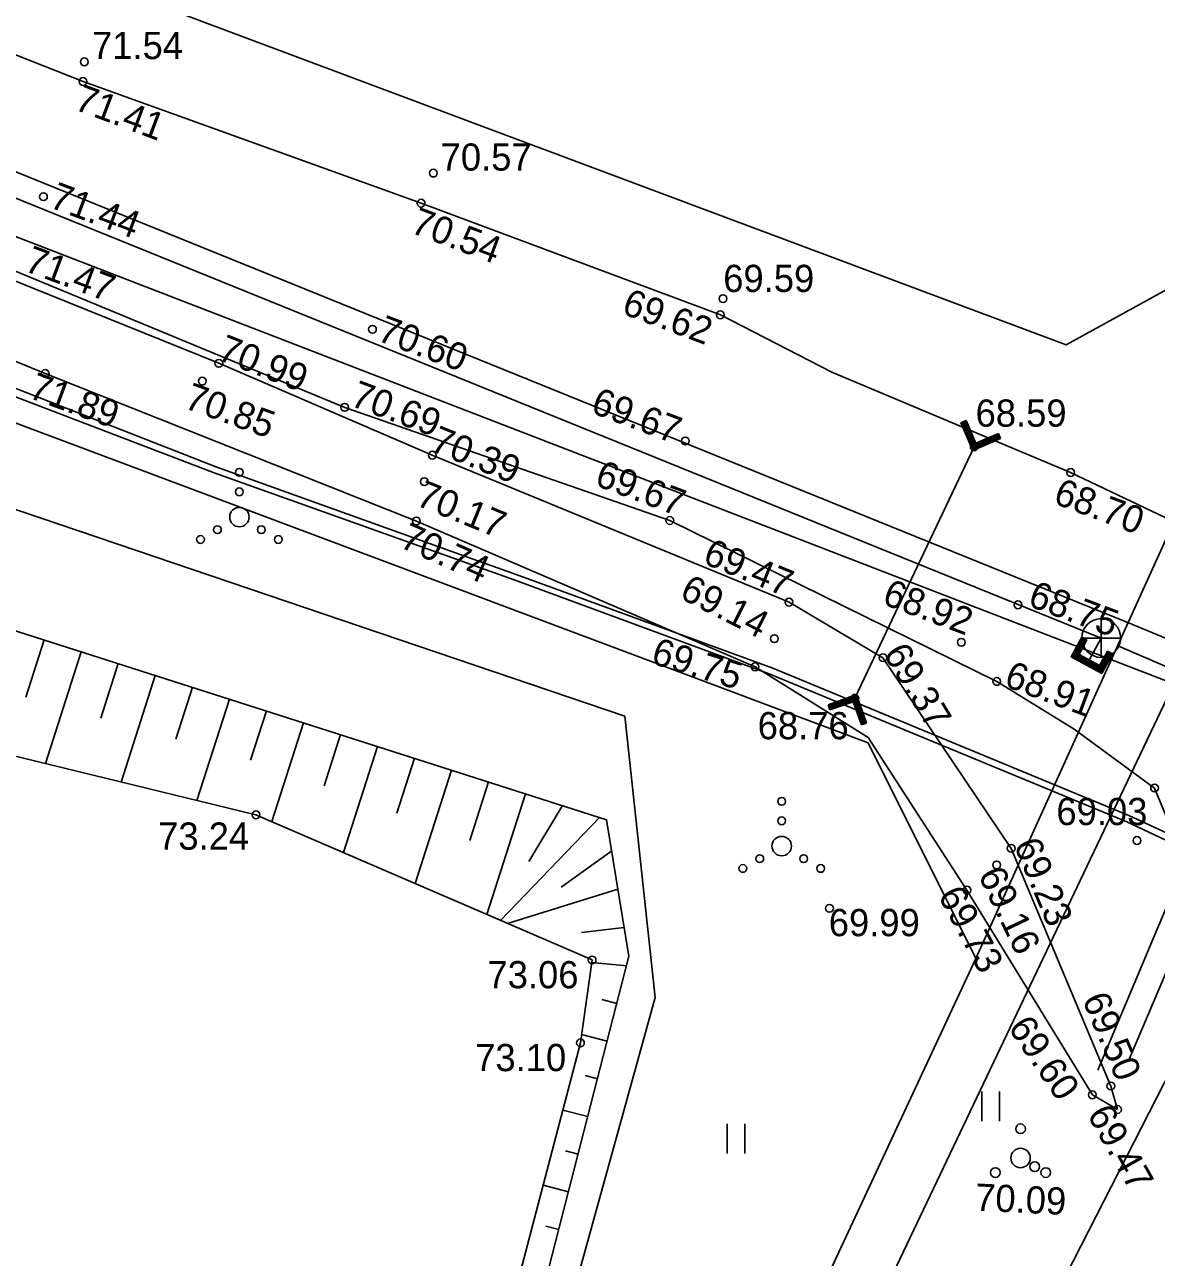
# Model space of a CAD drawing. Extents: x 640774 to 641150, y 6454568 to 6454942.
# Drawn here: x 640933.65 to 640962.76, y 6454766.12 to 6454797.82 of the extents above; entities that cross this region are included whole.
import ezdxf

# ---------------------------------------------------------------- set-up
doc = ezdxf.new("R2010")
doc.units = 0
for name, color, linetype in [('HALJASTUS', 7, 'Continuous'), ('KKAEV', 7, 'Continuous'), ('KORGUS-EH2000', 7, 'Continuous'), ('KTRASS', 7, 'Continuous'), ('MOOTPIIR', 7, 'Continuous'), ('MPKAABEL', 7, 'Continuous'), ('PIIR', 7, 'Continuous'), ('PUU', 7, 'Continuous'), ('RELJEEF', 7, 'Continuous'), ('TEE', 7, 'Continuous'), ('TRUUP', 7, 'Continuous'), ('VEEKOGU', 7, 'Continuous'), ('VTRASS', 7, 'Continuous')]:
    doc.layers.add(name, color=color, linetype=linetype)

msp = doc.modelspace()

# ---------------------------------------------------------------- linework, layer by layer
at = {"layer": 'HALJASTUS'}
for p, q in [((640958.272, 6454770.381), (640958.272, 6454769.619)), ((640958.728, 6454770.381), (640958.728, 6454769.619)), ((640951.725, 6454769.547), (640951.725, 6454768.786)), ((640952.18, 6454769.547), (640952.18, 6454768.786))]:
    msp.add_line(p, q, dxfattribs=at)
msp.add_lwpolyline([(640889.157, 6454768.334), (640892.362, 6454761.295), (640903.584, 6454758.327), (640914.266, 6454753.781), (640926.489, 6454749.799), (640940.219, 6454748.008), (640943.269, 6454748.945), (640949.867, 6454772.797), (640949.085, 6454780.034), (640924.38, 6454788.41), (640911.625, 6454793.349), (640908.284, 6454796.118), (640904.87, 6454797.25)], dxfattribs=at)
for centre, radius in [((640939.173, 6454786.302), 0.1), ((640939.173, 6454785.802), 0.1), ((640939.173, 6454785.152), 0.25), ((640938.173, 6454784.577), 0.1), ((640938.608, 6454784.827), 0.1), ((640939.738, 6454784.827), 0.1), ((640940.173, 6454784.577), 0.1), ((640953.125, 6454777.842), 0.1), ((640953.125, 6454777.342), 0.1), ((640953.125, 6454776.692), 0.25), ((640952.56, 6454776.367), 0.1), ((640953.69, 6454776.367), 0.1), ((640952.125, 6454776.117), 0.1), ((640954.125, 6454776.117), 0.1)]:
    msp.add_circle(centre, radius, dxfattribs=at)
at = {"layer": 'KKAEV'}
for p, q in [((640961.345, 6454781.541), (640961.345, 6454782.541)), ((640960.845, 6454782.041), (640961.845, 6454782.041))]:
    msp.add_line(p, q, dxfattribs=at)
msp.add_circle((640961.345, 6454782.041), 0.5, dxfattribs=at)
at = {"layer": 'KORGUS-EH2000'}
for centre, radius in [((640935.184, 6454796.858), 0.1), ((640935.151, 6454796.353), 0.1), ((640944.162, 6454793.998), 0.1), ((640934.132, 6454793.391), 0.1), ((640943.848, 6454793.224), 0.1), ((640951.614, 6454790.769), 0.1), ((640951.546, 6454790.353), 0.1), ((640942.596, 6454789.982), 0.1), ((640938.644, 6454789.107), 0.1), ((640934.176, 6454788.844), 0.1), ((640938.22, 6454788.649), 0.1), ((640941.882, 6454787.974), 0.1), ((640950.647, 6454787.11), 0.1), ((640944.135, 6454786.743), 0.1), ((640958.078, 6454786.957), 0.1), ((640960.557, 6454786.299), 0.1), ((640943.933, 6454786.062), 0.1), ((640943.726, 6454785.051), 0.1), ((640950.247, 6454785.063), 0.1), ((640953.314, 6454782.964), 0.1), ((640959.203, 6454782.896), 0.1), ((640952.933, 6454782.026), 0.1), ((640957.747, 6454781.932), 0.1), ((640955.729, 6454781.536), 0.1), ((640952.438, 6454781.302), 0.1), ((640958.657, 6454780.926), 0.1), ((640955.006, 6454780.496), 0.1), ((640962.717, 6454778.185), 0.1), ((640939.599, 6454777.496), 0.1), ((640959.029, 6454776.632), 0.1), ((640962.263, 6454776.835), 0.1), ((640958.656, 6454776.205), 0.1), ((640957.891, 6454775.559), 0.1), ((640954.353, 6454775.092), 0.1), ((640948.247, 6454773.763), 0.1), ((640947.947, 6454771.632), 0.1), ((640961.118, 6454770.296), 0.1), ((640961.592, 6454770.522), 0.1), ((640961.764, 6454769.917), 0.1), ((640959.635, 6454768.446), 0.125)]:
    msp.add_circle(centre, radius, dxfattribs=at)
at = {"layer": 'KTRASS'}
for p, q in [((640927.146, 6454795.895), (640961.345, 6454782.041)), ((640960.57, 6454781.559), (640960.845, 6454782.064)), ((640960.671, 6454781.589), (640960.911, 6454782.028)), ((640960.791, 6454781.439), (640960.69, 6454781.78)), ((640960.823, 6454781.422), (640960.707, 6454781.811)), ((640960.784, 6454781.639), (640960.724, 6454781.842)), ((640960.801, 6454781.67), (640960.741, 6454781.873)), ((640960.818, 6454781.701), (640960.758, 6454781.904)), ((640960.773, 6454781.619), (640960.977, 6454781.992)), ((640960.835, 6454781.732), (640960.774, 6454781.935)), ((640960.852, 6454781.763), (640960.791, 6454781.966)), ((640960.868, 6454781.794), (640960.808, 6454781.997)), ((640960.885, 6454781.825), (640960.825, 6454782.028)), ((640960.902, 6454781.856), (640960.842, 6454782.059)), ((640960.977, 6454781.992), (640960.845, 6454782.064)), ((640960.919, 6454781.887), (640960.871, 6454782.05)), ((640960.936, 6454781.918), (640960.902, 6454782.033)), ((640960.953, 6454781.949), (640960.933, 6454782.016)), ((640960.97, 6454781.98), (640960.964, 6454781.999)), ((640961.345, 6454782.041), (640961.001, 6454781.41)), ((640965.83, 6454780.1), (640961.814, 6454781.82)), ((640961.36, 6454781.128), (640960.57, 6454781.559)), ((640960.574, 6454781.557), (640960.572, 6454781.563)), ((640960.605, 6454781.54), (640960.589, 6454781.594)), ((640960.636, 6454781.523), (640960.606, 6454781.625)), ((640960.667, 6454781.506), (640960.622, 6454781.656)), ((640960.698, 6454781.489), (640960.639, 6454781.687)), ((640960.729, 6454781.472), (640960.656, 6454781.718)), ((640961.33, 6454781.23), (640960.671, 6454781.589)), ((640960.76, 6454781.456), (640960.673, 6454781.749)), ((640961.3, 6454781.332), (640960.773, 6454781.619)), ((640960.854, 6454781.405), (640960.793, 6454781.608)), ((640960.885, 6454781.388), (640960.824, 6454781.592)), ((640960.916, 6454781.371), (640960.855, 6454781.575)), ((640960.947, 6454781.354), (640960.886, 6454781.558)), ((640960.978, 6454781.337), (640960.918, 6454781.541)), ((640961.009, 6454781.32), (640960.949, 6454781.524)), ((640961.04, 6454781.303), (640960.98, 6454781.507)), ((640961.071, 6454781.286), (640961.011, 6454781.49)), ((640961.103, 6454781.269), (640961.042, 6454781.473)), ((640961.134, 6454781.252), (640961.073, 6454781.456)), ((640961.503, 6454781.705), (640961.3, 6454781.332)), ((640961.569, 6454781.669), (640961.33, 6454781.23)), ((640961.635, 6454781.633), (640961.36, 6454781.128)), ((640961.44, 6454781.275), (640961.38, 6454781.478)), ((640961.457, 6454781.306), (640961.396, 6454781.509)), ((640961.474, 6454781.337), (640961.413, 6454781.54)), ((640961.49, 6454781.368), (640961.43, 6454781.571)), ((640961.507, 6454781.399), (640961.447, 6454781.602)), ((640961.524, 6454781.43), (640961.464, 6454781.633)), ((640961.541, 6454781.461), (640961.481, 6454781.664)), ((640961.558, 6454781.492), (640961.498, 6454781.695)), ((640961.635, 6454781.633), (640961.503, 6454781.705)), ((640961.575, 6454781.523), (640961.524, 6454781.694)), ((640961.592, 6454781.554), (640961.555, 6454781.677)), ((640961.609, 6454781.585), (640961.586, 6454781.66)), ((640961.626, 6454781.616), (640961.617, 6454781.643)), ((640961.165, 6454781.235), (640961.104, 6454781.439)), ((640961.196, 6454781.218), (640961.135, 6454781.422)), ((640961.227, 6454781.201), (640961.167, 6454781.405)), ((640961.258, 6454781.184), (640961.198, 6454781.388)), ((640961.289, 6454781.167), (640961.229, 6454781.371)), ((640961.32, 6454781.15), (640961.26, 6454781.354)), ((640961.351, 6454781.133), (640961.291, 6454781.337)), ((640961.372, 6454781.151), (640961.312, 6454781.354)), ((640961.389, 6454781.182), (640961.329, 6454781.385)), ((640961.406, 6454781.213), (640961.346, 6454781.416)), ((640961.423, 6454781.244), (640961.363, 6454781.447)), ((640962.05, 6454771.17), (640965.83, 6454780.1))]:
    msp.add_line(p, q, dxfattribs=at)
at = {"layer": 'MOOTPIIR'}
msp.add_lwpolyline([(640887.22, 6454810.204), (640963.209, 6454780.867), (640927.391, 6454705.695), (640924.382, 6454680.576), (640860.874, 6454676.687), (640834.441, 6454681.187), (640832.033, 6454696.868), (640863.02, 6454736.099)], close=True, dxfattribs=at)
at = {"layer": 'MPKAABEL'}
for points in [[(640945.064, 6454784.117), (640938.589, 6454786.437), (640930.199, 6454789.722), (640922.158, 6454792.875), (640913.877, 6454795.977), (640905.777, 6454799.037), (640897.408, 6454802.143), (640894.812, 6454803.012), (640890.526, 6454802.132), (640888.285, 6454801.249), (640887.457, 6454800.577), (640884.857, 6454793.868), (640882.22, 6454785.834), (640883.585, 6454784.636)], [(640962, 6454777.318), (640952.804, 6454781.118), (640946.238, 6454783.542), (640938.52, 6454786.293), (640930.088, 6454789.516), (640922.042, 6454792.689), (640913.8, 6454795.842), (640905.71, 6454798.867), (640897.334, 6454801.957), (640894.837, 6454802.793), (640894.309, 6454802.778)], [(640962, 6454777.318), (640952.804, 6454781.118), (640946.238, 6454783.542), (640944.84, 6454784.04)], [(640980.689, 6454767.705), (640978.941, 6454768.273), (640976.707, 6454769.393), (640973.919, 6454771.809), (640972.299, 6454773.002), (640971.147, 6454773.547), (640967.404, 6454775.011), (640962.056, 6454777.479), (640952.898, 6454781.269), (640946.297, 6454783.675), (640945.064, 6454784.117)], [(640971.072, 6454773.398), (640967.33, 6454774.813), (640962, 6454777.318)]]:
    msp.add_lwpolyline(points, dxfattribs=at)
at = {"layer": 'PIIR'}
msp.add_lwpolyline([(640894.7, 6454818.77), (640897.3, 6454813.22), (640932.2, 6454800.15), (640960.44, 6454789.58), (640966.88, 6454793.12), (640958.12, 6454773.8), (640955.35, 6454779.35), (640897.05, 6454801.21), (640894.54, 6454802.15), (640888.13, 6454800.39), (640886.03, 6454794.5), (640863.87, 6454732.52), (640835.94, 6454690.41), (640839.2, 6454681.7), (640814.9, 6454684.16), (640822.36, 6454687.87), (640854.95, 6454737), (640865.02, 6454765.2), (640875.14, 6454793.48), (640885.26, 6454821.73)], dxfattribs=at)
msp.add_lwpolyline([(640894.7, 6454818.77), (640897.3, 6454813.22), (640932.2, 6454800.15), (640960.44, 6454789.58), (640966.88, 6454793.12), (640958.12, 6454773.8), (640955.35, 6454779.35), (640897.05, 6454801.21), (640894.54, 6454802.15), (640888.13, 6454800.39), (640886.03, 6454794.5), (640863.87, 6454732.52), (640835.94, 6454690.41), (640839.2, 6454681.7), (640814.9, 6454684.16), (640822.36, 6454687.87), (640854.95, 6454737), (640865.02, 6454765.2), (640875.14, 6454793.48), (640885.26, 6454821.73)], dxfattribs=at)
for points in [[(640839.2, 6454681.7), (640835.94, 6454690.41), (640863.87, 6454732.52), (640886.03, 6454794.5), (640893.65, 6454791.65), (640897.05, 6454801.21), (640955.35, 6454779.35), (640958.12, 6454773.8), (640924.98, 6454702.82), (640923.48, 6454686.42), (640917.36, 6454681), (640904.79, 6454681.28), (640870.39, 6454678.24), (640854.84, 6454678.88)], [(640839.2, 6454681.7), (640835.94, 6454690.41), (640863.87, 6454732.52), (640886.03, 6454794.5), (640893.65, 6454791.65), (640897.05, 6454801.21), (640955.35, 6454779.35), (640958.12, 6454773.8), (640924.98, 6454702.82), (640923.48, 6454686.42), (640917.36, 6454681), (640904.79, 6454681.28), (640870.39, 6454678.24), (640854.84, 6454678.88)], [(640966.88, 6454793.12), (640978.05, 6454787.28), (640973.63, 6454776.01), (640965.43, 6454757.78), (640943.5, 6454708.91), (640939.96, 6454691.24), (640940.01, 6454677.73), (640943.64, 6454628.47), (640944.51, 6454616.61), (640945.84, 6454577.53), (640933.82, 6454567.79), (640931.53, 6454585.56), (640927.05, 6454666.08), (640923.48, 6454686.42), (640924.98, 6454702.82), (640958.12, 6454773.8)], [(640966.88, 6454793.12), (640978.05, 6454787.28), (640973.63, 6454776.01), (640965.43, 6454757.78), (640943.5, 6454708.91), (640939.96, 6454691.24), (640940.01, 6454677.73), (640943.64, 6454628.47), (640944.51, 6454616.61), (640945.83, 6454577.54), (640933.85, 6454567.78), (640931.53, 6454585.56), (640927.05, 6454666.08), (640923.48, 6454686.42), (640924.98, 6454702.82), (640958.12, 6454773.8)]]:
    msp.add_lwpolyline(points, close=True, dxfattribs=at)
at = {"layer": 'PUU'}
for centre, radius in [((640959.269, 6454769.422), 0.125), ((640959.269, 6454768.672), 0.25), ((640958.619, 6454768.297), 0.125), ((640959.919, 6454768.297), 0.125)]:
    msp.add_circle(centre, radius, dxfattribs=at)
at = {"layer": 'RELJEEF'}
for p, q in [((640933.682, 6454780.521), (640934.152, 6454781.994)), ((640935.105, 6454781.689), (640934.186, 6454778.812)), ((640935.609, 6454779.98), (640936.058, 6454781.385)), ((640937.01, 6454781.08), (640936.134, 6454778.338)), ((640937.535, 6454779.439), (640937.963, 6454780.776)), ((640938.915, 6454780.472), (640938.082, 6454777.865)), ((640939.462, 6454778.898), (640939.868, 6454780.167)), ((640940.82, 6454779.863), (640940.008, 6454777.32)), ((640941.351, 6454778.24), (640941.773, 6454779.558)), ((640942.725, 6454779.254), (640941.853, 6454776.523)), ((640943.227, 6454777.537), (640943.678, 6454778.949)), ((640944.63, 6454778.645), (640943.698, 6454775.727)), ((640945.102, 6454776.835), (640945.583, 6454778.341)), ((640946.535, 6454778.036), (640945.543, 6454774.93)), ((640946.62, 6454776.294), (640947.488, 6454777.732)), ((640948.441, 6454777.427), (640945.892, 6454774.78)), ((640947.448, 6454775.636), (640948.751, 6454776.569)), ((640948.913, 6454775.582), (640946.072, 6454774.702)), ((640947.978, 6454774.474), (640949.075, 6454774.595)), ((640949.132, 6454773.613), (640948.238, 6454773.7)), ((640948.5, 6454772.743), (640948.883, 6454772.645)), ((640948.634, 6454771.676), (640947.977, 6454771.845)), ((640948.066, 6454770.79), (640948.385, 6454770.708)), ((640948.135, 6454769.739), (640947.494, 6454769.905)), ((640947.563, 6454768.854), (640947.886, 6454768.771)), ((640947.637, 6454767.803), (640946.986, 6454767.97)), ((640947.06, 6454766.918), (640947.388, 6454766.834))]:
    msp.add_line(p, q, dxfattribs=at)
for points in [[(640889.157, 6454768.334), (640913.51, 6454758.32), (640932.471, 6454750.523), (640941.611, 6454748.877), (640945.82, 6454760.741), (640949.196, 6454773.859), (640948.62, 6454777.37), (640933.062, 6454782.342), (640918.287, 6454786.041), (640911.353, 6454790.437), (640904.447, 6454794.287), (640904.87, 6454797.25), (640904.829, 6454800.777)], [(640890.94, 6454770.055), (640897.808, 6454767.244), (640909.849, 6454762.353), (640922.69, 6454757.13), (640934.34, 6454752.519), (640941.553, 6454749.616), (640944.988, 6454760.357), (640947.947, 6454771.632), (640948.247, 6454773.763), (640939.599, 6454777.496), (640928.333, 6454780.235), (640918.741, 6454782.845), (640913.568, 6454786.742), (640902.071, 6454793.31), (640901.497, 6454795.736), (640904.829, 6454800.777)]]:
    msp.add_lwpolyline(points, dxfattribs=at)
at = {"layer": 'TEE'}
for points in [[(640893.064, 6454815.35), (640894.676, 6454812.692), (640895.875, 6454811.255), (640897.847, 6454810.353), (640908.805, 6454806.136), (640917.153, 6454803.727), (640926.699, 6454799.698), (640935.151, 6454796.353), (640943.848, 6454793.224), (640951.546, 6454790.353), (640954.411, 6454788.877), (640960.557, 6454786.299)], [(640904.829, 6454800.777), (640907.274, 6454802.174), (640915.182, 6454798.915), (640924.699, 6454794.973), (640933.515, 6454791.436), (640941.882, 6454787.974), (640950.247, 6454785.063), (640958.657, 6454780.926), (640960.649, 6454779.699), (640962.717, 6454778.185), (640964.503, 6454773.896)], [(640960.557, 6454786.299), (640965.608, 6454783.902), (640969.495, 6454784.679)], [(640955.086, 6454753.898), (640959.064, 6454762.97), (640963.752, 6454772.139), (640966.561, 6454778.835), (640970.165, 6454785.998)]]:
    msp.add_lwpolyline(points, dxfattribs=at)
at = {"layer": 'TRUUP'}
for p, q in [((640957.866, 6454787.635), (640957.735, 6454787.58)), ((640957.735, 6454787.58), (640958.04, 6454786.864)), ((640957.762, 6454787.591), (640957.758, 6454787.526)), ((640957.788, 6454787.602), (640957.78, 6454787.475)), ((640957.801, 6454787.608), (640958.078, 6454786.957)), ((640957.814, 6454787.613), (640957.802, 6454787.424)), ((640957.84, 6454787.624), (640957.824, 6454787.373)), ((640957.865, 6454787.635), (640957.845, 6454787.322)), ((640957.866, 6454787.635), (640958.116, 6454787.05)), ((640957.887, 6454787.586), (640957.867, 6454787.27)), ((640957.909, 6454787.535), (640957.889, 6454787.219)), ((640957.931, 6454787.484), (640957.911, 6454787.168)), ((640957.953, 6454787.433), (640957.932, 6454787.117)), ((640957.974, 6454787.382), (640957.954, 6454787.066)), ((640957.996, 6454787.331), (640957.976, 6454787.015)), ((640958.018, 6454787.279), (640957.998, 6454786.964)), ((640958.04, 6454787.228), (640958.02, 6454786.913)), ((640958.04, 6454786.864), (640958.756, 6454787.169)), ((640958.062, 6454787.177), (640958.041, 6454786.864)), ((640958.078, 6454786.957), (640958.729, 6454787.234)), ((640958.116, 6454787.05), (640958.701, 6454787.3)), ((640958.386, 6454787.166), (640958.376, 6454787.007)), ((640958.412, 6454787.177), (640958.402, 6454787.018)), ((640958.438, 6454787.188), (640958.428, 6454787.029)), ((640958.464, 6454787.199), (640958.454, 6454787.04)), ((640958.489, 6454787.21), (640958.479, 6454787.051)), ((640958.515, 6454787.221), (640958.505, 6454787.062)), ((640958.541, 6454787.232), (640958.531, 6454787.073)), ((640958.567, 6454787.243), (640958.557, 6454787.084)), ((640958.592, 6454787.254), (640958.582, 6454787.095)), ((640958.618, 6454787.265), (640958.608, 6454787.105)), ((640958.644, 6454787.276), (640958.634, 6454787.116)), ((640958.67, 6454787.287), (640958.66, 6454787.127)), ((640958.695, 6454787.297), (640958.685, 6454787.138)), ((640958.701, 6454787.3), (640958.756, 6454787.169)), ((640958.718, 6454787.259), (640958.711, 6454787.149)), ((640958.74, 6454787.208), (640958.737, 6454787.16)), ((640958.078, 6454786.957), (640955.006, 6454780.496)), ((640958.083, 6454787.126), (640958.067, 6454786.875)), ((640958.105, 6454787.075), (640958.093, 6454786.886)), ((640958.129, 6454787.056), (640958.119, 6454786.897)), ((640958.155, 6454787.067), (640958.144, 6454786.908)), ((640958.18, 6454787.078), (640958.17, 6454786.919)), ((640958.206, 6454787.089), (640958.196, 6454786.93)), ((640958.232, 6454787.1), (640958.222, 6454786.941)), ((640958.258, 6454787.111), (640958.247, 6454786.952)), ((640958.283, 6454787.122), (640958.273, 6454786.963)), ((640958.309, 6454787.133), (640958.299, 6454786.974)), ((640958.335, 6454787.144), (640958.325, 6454786.985)), ((640958.361, 6454787.155), (640958.351, 6454786.996)), ((640955.049, 6454780.587), (640954.316, 6454780.326)), ((640954.791, 6454780.344), (640954.811, 6454780.502)), ((640954.817, 6454780.353), (640954.837, 6454780.512)), ((640954.844, 6454780.363), (640954.864, 6454780.521)), ((640954.87, 6454780.372), (640954.89, 6454780.53)), ((640954.896, 6454780.381), (640954.916, 6454780.54)), ((640954.923, 6454780.391), (640954.943, 6454780.549)), ((640954.949, 6454780.4), (640954.969, 6454780.558)), ((640954.972, 6454780.38), (640954.995, 6454780.568)), ((640954.99, 6454780.327), (640955.022, 6454780.577)), ((640955.009, 6454780.275), (640955.048, 6454780.587)), ((640955.028, 6454780.223), (640955.067, 6454780.537)), ((640955.31, 6454779.854), (640955.049, 6454780.587)), ((640954.364, 6454780.192), (640954.316, 6454780.326)), ((640954.33, 6454780.286), (640954.336, 6454780.333)), ((640955.006, 6454780.496), (640954.34, 6454780.259)), ((640954.349, 6454780.234), (640954.362, 6454780.343)), ((640954.963, 6454780.405), (640954.364, 6454780.192)), ((640954.369, 6454780.194), (640954.389, 6454780.352)), ((640954.395, 6454780.203), (640954.415, 6454780.362)), ((640954.422, 6454780.213), (640954.441, 6454780.371)), ((640954.448, 6454780.222), (640954.468, 6454780.38)), ((640954.474, 6454780.232), (640954.494, 6454780.39)), ((640954.501, 6454780.241), (640954.521, 6454780.399)), ((640954.527, 6454780.25), (640954.547, 6454780.408)), ((640954.553, 6454780.26), (640954.573, 6454780.418)), ((640954.58, 6454780.269), (640954.6, 6454780.427)), ((640954.606, 6454780.278), (640954.626, 6454780.437)), ((640954.633, 6454780.288), (640954.652, 6454780.446)), ((640954.659, 6454780.297), (640954.679, 6454780.455)), ((640954.685, 6454780.307), (640954.705, 6454780.465)), ((640954.712, 6454780.316), (640954.732, 6454780.474)), ((640954.738, 6454780.325), (640954.758, 6454780.483)), ((640954.764, 6454780.335), (640954.784, 6454780.493)), ((640955.176, 6454779.806), (640954.963, 6454780.405)), ((640955.243, 6454779.83), (640955.006, 6454780.496)), ((640955.046, 6454780.17), (640955.086, 6454780.484)), ((640955.065, 6454780.118), (640955.104, 6454780.432)), ((640955.083, 6454780.066), (640955.123, 6454780.38)), ((640955.102, 6454780.013), (640955.141, 6454780.327)), ((640955.121, 6454779.961), (640955.16, 6454780.275)), ((640955.139, 6454779.909), (640955.179, 6454780.223)), ((640955.158, 6454779.856), (640955.197, 6454780.17)), ((640955.177, 6454779.806), (640955.216, 6454780.118)), ((640955.203, 6454779.816), (640955.234, 6454780.066)), ((640955.229, 6454779.825), (640955.253, 6454780.013)), ((640955.256, 6454779.834), (640955.272, 6454779.961)), ((640955.282, 6454779.844), (640955.29, 6454779.908)), ((640955.176, 6454779.806), (640955.31, 6454779.854))]:
    msp.add_line(p, q, dxfattribs=at)
at = {"layer": 'VEEKOGU'}
for points in [[(640907.24, 6454801.189), (640907.552, 6454801.82), (640913.216, 6454799.483), (640927.568, 6454793.58), (640938.644, 6454789.107), (640944.135, 6454786.743), (640953.314, 6454782.964), (640955.729, 6454781.536), (640959.029, 6454776.632), (640961.592, 6454770.522), (640961.764, 6454769.917)], [(640961.764, 6454769.917), (640961.118, 6454770.296), (640957.891, 6454775.559), (640955.351, 6454779.487), (640952.438, 6454781.302), (640943.726, 6454785.051), (640934.176, 6454788.844), (640924.513, 6454792.808), (640915.455, 6454796.383), (640906.768, 6454800.428), (640907.24, 6454801.189)]]:
    msp.add_lwpolyline(points, dxfattribs=at)
at = {"layer": 'VTRASS'}
for points in [[(640962.049, 6454782.437), (640927.339, 6454796.488), (640887.997, 6454812.95), (640887.597, 6454813.101)], [(640961.257, 6454770.928), (640965.38, 6454780.73), (640965.46, 6454781.3), (640968.669, 6454788.108)], [(640965.42, 6454781.015), (640965.24, 6454781.11), (640962.049, 6454782.437)]]:
    msp.add_lwpolyline(points, dxfattribs=at)

# ---------------------------------------------------------------- texts
at = {"layer": 'KORGUS-EH2000'}
for s, p in [('71.54', (640935.381, 6454796.93)), ('70.57', (640944.35, 6454794.061)), ('69.59', (640951.62, 6454790.94)), (' 68.59', (640957.852, 6454787.476)), (' 68.76', (640952.246, 6454779.439)), ('69.03', (640960.191, 6454777.231)), (' 73.24', (640936.822, 6454776.599)), (' 69.99', (640954.076, 6454774.375)), (' 73.06', (640945.294, 6454773.035)), (' 73.10', (640944.978, 6454770.904))]:
    msp.add_text(s, height=0.7, dxfattribs=at).set_placement(p)
for s, rotation, p in [('71.41', 339.43, (640934.894, 6454795.645)), ('71.44', 339.43, (640934.253, 6454793.127)), ('70.54', 339.43, (640943.543, 6454792.479)), ('71.47', 339.43, (640933.608, 6454791.494)), ('69.62', 339.43, (640948.978, 6454790.395)), ('70.60', 339.43, (640942.684, 6454789.704)), (' 70.99', 338.5505, (640938.333, 6454789.31)), (' 71.89', 339.9209, (640933.471, 6454788.321)), (' 70.85', 340.1657, (640937.475, 6454788.053)), ('70.69', 339.43, (640941.993, 6454788.027)), ('69.67', 339.43, (640948.182, 6454787.848)), (' 70.39', 338.1109, (640943.805, 6454786.969)), ('69.67', 339.43, (640948.285, 6454785.98)), (' 70.17', 337.9192, (640943.437, 6454785.569)), ('68.70', 339.43, (640960.081, 6454785.517)), (' 70.74', 335.993, (640943.023, 6454784.499)), (' 69.47', 337.738, (640950.823, 6454784.074)), (' 69.14', 332.9837, (640950.234, 6454783.2)), ('68.92', 339.43, (640955.681, 6454782.925)), ('68.75', 339.43, (640959.426, 6454782.881)), (' 69.75', 342.9267, (640949.486, 6454781.473)), (' 69.37', 301.0626, (640955.588, 6454781.862)), ('68.91', 339.43, (640958.815, 6454780.817)), (' 69.23', 292.7262, (640958.987, 6454776.966)), (' 69.16', 295.5455, (640958.054, 6454776.189)), (' 69.73', 298.3302, (640957.008, 6454775.655)), (' 69.50', 292.8469, (640960.745, 6454772.992)), (' 69.60', 304.2834, (640958.785, 6454772.238)), (' 69.47', 299.3731, (640960.841, 6454770.018)), ('70.09', 357.2136, (640958.087, 6454767.319))]:
    msp.add_text(s, height=0.7, rotation=rotation, dxfattribs=at).set_placement(p)

doc.saveas('drawing.dxf')
